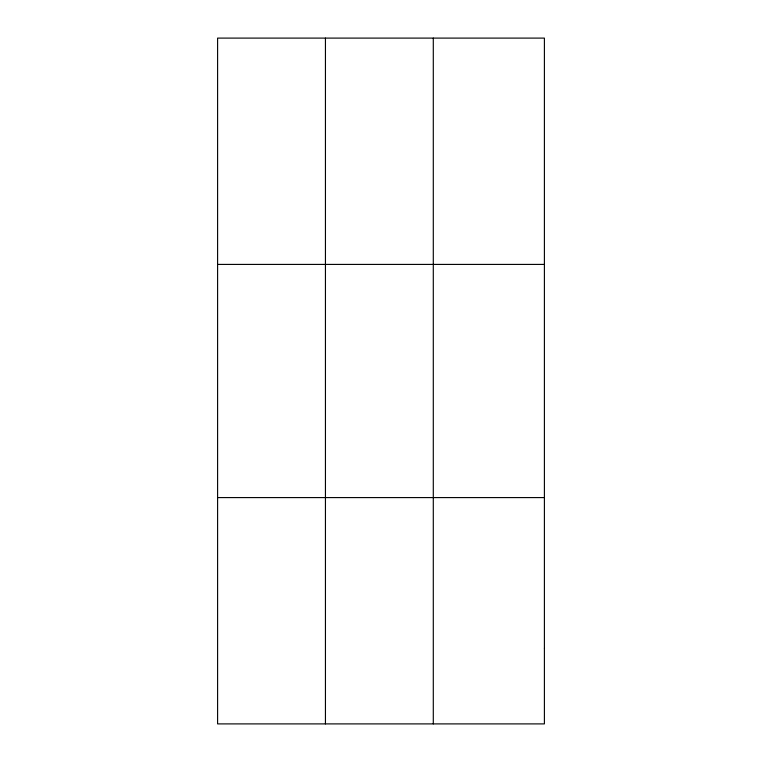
<?xml version="1.0" encoding="UTF-8"?>
<svg xmlns="http://www.w3.org/2000/svg" width="762" height="762" viewBox="0 0 762 762"><rect width="100%" height="100%" fill="white"/><g stroke="black" fill="none" stroke-linecap="round" stroke-linejoin="round"><path stroke-width="1.14" d="M325.441 723.9L325.441 38.1M433.292 723.9L433.292 38.1M217.599 264.414L544.401 264.414M217.599 497.586L544.401 497.586M544.401 648.462L544.401 723.9L217.599 723.9L217.599 38.1L544.401 38.1L544.401 648.462"/></g></svg>
